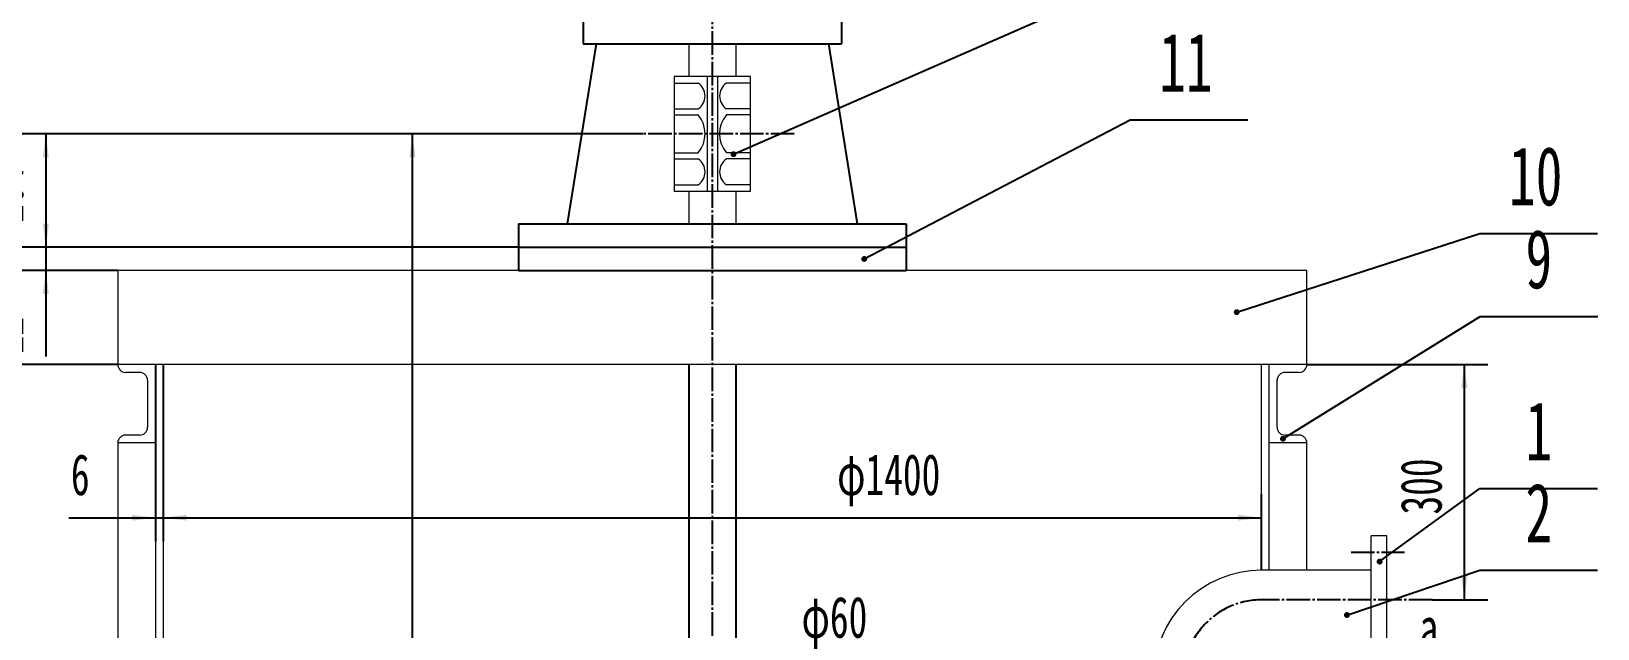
# Model space of a CAD drawing. Header units: millimetres. Extents: x -3150 to 3150, y -4455 to 4455.
# Drawn here: x -2130 to -133, y 1850 to 2612 of the extents above; entities that cross this region are included whole.
import ezdxf

# ---------------------------------------------------------------- set-up
doc = ezdxf.new("R2010")
doc.units = ezdxf.units.MM
doc.linetypes.add('EB_DASHDOT', pattern=[39, 30, -3, 3, -3])
for name, color, linetype, lineweight in [('CAXA0', 7, 'Continuous', 70), ('CAXA1', 1, 'EB_DASHDOT', 25), ('CAXA3', 7, 'Continuous', 25), ('CAXA4', 3, 'Continuous', 25)]:
    doc.layers.add(name, color=color, linetype=linetype, lineweight=lineweight)
doc.styles.add('标准', font='SIMFANG.TTF', dxfattribs={"width": 0.667})
doc.dimstyles.new('标准', dxfattribs={"dimscale": 15, "dimtxt": 3.5, "dimasz": 2, "dimexe": 2, "dimexo": 0, "dimtad": 1, "dimdsep": 46, "dimtxsty": '标准', "dimcen": 0, "dimdle": 3, "dimaunit": 1, "dimazin": 2, "dimtfac": 1, "dimtdec": 3, "dimtmove": 0, "dimatfit": 3, "dimfxl": 0, "dimtolj": 1, "dimtzin": 0, "dimarcsym": 0})

# ---------------------------------------------------------------- blocks, each defined once
blk = doc.blocks.new('*CAXBLOCK3637')
at = {"layer": 'CAXA0', "linetype": 'Continuous', "lineweight": 25}
for points in [[(-2275.7, 2187.3), (-2272, 2157.3), (-2279.5, 2157.3)], [(-2275.7, 687.3), (-2272, 717.3), (-2279.5, 717.3)]]:
    blk.add_hatch(color=0, dxfattribs=at).paths.add_polyline_path(points, flags=0)
at = {"layer": 'CAXA0', "color": 0, "linetype": 'Continuous', "lineweight": 25}
for p, q in [((-2020.1, 2187.3), (-2305.7, 2187.3)), ((-2275.7, 687.3), (-2275.7, 2187.3)), ((-2020.1, 687.3), (-2305.7, 687.3))]:
    blk.add_line(p, q, dxfattribs=at)
at = {"layer": 'CAXA0', "color": 0, "linetype": 'Continuous', "lineweight": 25, "insert": (-2357, 1381.5), "char_height": 52.5, "attachment_point": 1, "rotation": 90, "style": '标准'}
blk.add_mtext('\\fFangSong_GB2312|b0|i0|p34;1500', dxfattribs=at)
blk = doc.blocks.new('*CAXBLOCK3738')
at = {"layer": 'CAXA0', "linetype": 'Continuous', "lineweight": 25}
for points in [[(-2275.7, 2307.3), (-2279.5, 2277.3), (-2272, 2277.3)], [(-2275.7, 2187.3), (-2279.5, 2217.3), (-2272, 2217.3)]]:
    blk.add_hatch(color=0, dxfattribs=at).paths.add_polyline_path(points, flags=0)
at = {"layer": 'CAXA0', "color": 0, "linetype": 'Continuous', "lineweight": 25}
for p, q in [((-2020.1, 2307.3), (-2305.7, 2307.3)), ((-2275.7, 2307.3), (-2275.7, 2187.3)), ((-2020.1, 2187.3), (-2305.7, 2187.3))]:
    blk.add_line(p, q, dxfattribs=at)
at = {"layer": 'CAXA0', "color": 0, "linetype": 'Continuous', "lineweight": 25, "insert": (-2357, 2206.1), "char_height": 52.5, "attachment_point": 1, "rotation": 90, "style": '标准'}
blk.add_mtext('\\fFangSong_GB2312|b0|i0|p34;120', dxfattribs=at)
blk = doc.blocks.new('*CAXBLOCK3839')
at = {"layer": 'CAXA0', "linetype": 'Continuous', "lineweight": 25}
for points in [[(-2111.8, 2481.6), (-2115.5, 2451.6), (-2108, 2451.6)], [(-2111.8, 2337.1), (-2115.5, 2367.1), (-2108, 2367.1)]]:
    blk.add_hatch(color=0, dxfattribs=at).paths.add_polyline_path(points, flags=0)
at = {"layer": 'CAXA0', "color": 0, "linetype": 'Continuous', "lineweight": 25}
for p, q in [((-1350.6, 2481.6), (-2141.8, 2481.6)), ((-2111.8, 2481.6), (-2111.8, 2337.1)), ((-1509, 2337.1), (-2141.8, 2337.1))]:
    blk.add_line(p, q, dxfattribs=at)
at = {"layer": 'CAXA0', "color": 0, "linetype": 'Continuous', "lineweight": 25, "insert": (-2193.1, 2368.1), "char_height": 52.5, "attachment_point": 1, "rotation": 90, "style": '标准'}
blk.add_mtext('\\fFangSong_GB2312|b0|i0|p34;204', dxfattribs=at)
blk = doc.blocks.new('*CAXBLOCK3940')
at = {"layer": 'CAXA0', "linetype": 'Continuous', "lineweight": 25}
for points in [[(-2275.7, 3250.1), (-2272, 3220.1), (-2279.5, 3220.1)], [(-2275.7, 2337.1), (-2272, 2367.1), (-2279.5, 2367.1)]]:
    blk.add_hatch(color=0, dxfattribs=at).paths.add_polyline_path(points, flags=0)
at = {"layer": 'CAXA0', "color": 0, "linetype": 'Continuous', "lineweight": 25}
for p, q in [((-1482.6, 3250.1), (-2305.7, 3250.1)), ((-2275.7, 2337.1), (-2275.7, 3250.1)), ((-1509, 2337.1), (-2305.7, 2337.1))]:
    blk.add_line(p, q, dxfattribs=at)
at = {"layer": 'CAXA0', "color": 0, "linetype": 'Continuous', "lineweight": 25, "insert": (-2357, 2752.4), "char_height": 52.5, "attachment_point": 1, "rotation": 90, "style": '标准'}
blk.add_mtext('\\fFangSong_GB2312|b0|i0|p34;913', dxfattribs=at)
blk = doc.blocks.new('*CAXBLOCK4041')
at = {"layer": 'CAXA0', "linetype": 'Continuous', "lineweight": 25}
for points in [[(-2357.1, 3250.1), (-2360.9, 3220.1), (-2353.4, 3220.1)], [(-2357.1, 487.3), (-2360.9, 517.3), (-2353.4, 517.3)]]:
    blk.add_hatch(color=0, dxfattribs=at).paths.add_polyline_path(points, flags=0)
at = {"layer": 'CAXA0', "color": 0, "linetype": 'Continuous', "lineweight": 25}
for p, q in [((-1482.6, 3250.1), (-2387.1, 3250.1)), ((-2357.1, 3250.1), (-2357.1, 487.3)), ((-552.1, 487.3), (-2387.1, 487.3))]:
    blk.add_line(p, q, dxfattribs=at)
at = {"layer": 'CAXA0', "color": 0, "linetype": 'Continuous', "lineweight": 25, "insert": (-2438.4, 1786.2), "char_height": 52.5, "attachment_point": 1, "rotation": 90, "style": '标准'}
blk.add_mtext('\\fFangSong_GB2312|b0|i0|p34;～2749', dxfattribs=at)
blk = doc.blocks.new('CAXBLOCK42', base_point=(-133.5, 2029.3))
at = {"layer": 'CAXA0', "linetype": 'Continuous', "lineweight": 25}
blk.add_hatch(color=0, dxfattribs=at).paths.add_polyline_path([(-407.6, 1935.9), (-407.7, 1936.5), (-407.8, 1937.1), (-408.1, 1937.6), (-408.4, 1938.1), (-408.7, 1938.6), (-409.2, 1939), (-409.7, 1939.3), (-410.2, 1939.5), (-410.8, 1939.6), (-411.4, 1939.7), (-412, 1939.6), (-412.6, 1939.5), (-413.1, 1939.3), (-413.6, 1939), (-414, 1938.6), (-414.4, 1938.1), (-414.7, 1937.6), (-415, 1937.1), (-415.1, 1936.5), (-415.1, 1935.9), (-415.1, 1935.4), (-415, 1934.8), (-414.7, 1934.2), (-414.4, 1933.7), (-414, 1933.3), (-413.6, 1932.9), (-413.1, 1932.6), (-412.6, 1932.4), (-412, 1932.2), (-411.4, 1932.2), (-410.8, 1932.2), (-410.2, 1932.4), (-409.7, 1932.6), (-409.2, 1932.9), (-408.7, 1933.3), (-408.4, 1933.7), (-408.1, 1934.2), (-407.8, 1934.8), (-407.7, 1935.4)], flags=0)
at = {"layer": 'CAXA0', "color": 0, "linetype": 'Continuous', "lineweight": 25}
for p, q in [((-411.4, 1935.9), (-283.5, 2029.3)), ((-283.5, 2029.3), (-133.5, 2029.3))]:
    blk.add_line(p, q, dxfattribs=at)
at = {"layer": 'CAXA0', "color": 0, "linetype": 'Continuous', "lineweight": 25, "insert": (-225.6, 2140.1), "char_height": 75, "attachment_point": 1, "style": '标准'}
blk.add_mtext('\\fFangSong_GB2312|b0|i0|p34;1', dxfattribs=at)
blk = doc.blocks.new('CAXBLOCK41', base_point=(-411.4, 1935.9))
at = {"layer": 'CAXA0', "color": 0, "linetype": 'ByBlock', "lineweight": -2}
blk.add_blockref('CAXBLOCK42', (-133.5, 2029.3), dxfattribs=at)
blk = doc.blocks.new('CAXBLOCK44', base_point=(-133.5, 1925))
at = {"layer": 'CAXA0', "linetype": 'Continuous', "lineweight": 25}
blk.add_hatch(color=0, dxfattribs=at).paths.add_polyline_path([(-449.4, 1867.9), (-449.4, 1868.5), (-449.5, 1869.1), (-449.8, 1869.6), (-450.1, 1870.1), (-450.5, 1870.6), (-450.9, 1870.9), (-451.4, 1871.3), (-451.9, 1871.5), (-452.5, 1871.6), (-453.1, 1871.7), (-453.7, 1871.6), (-454.3, 1871.5), (-454.8, 1871.3), (-455.3, 1870.9), (-455.8, 1870.6), (-456.1, 1870.1), (-456.4, 1869.6), (-456.7, 1869.1), (-456.8, 1868.5), (-456.9, 1867.9), (-456.8, 1867.3), (-456.7, 1866.8), (-456.4, 1866.2), (-456.1, 1865.7), (-455.8, 1865.3), (-455.3, 1864.9), (-454.8, 1864.6), (-454.3, 1864.3), (-453.7, 1864.2), (-453.1, 1864.2), (-452.5, 1864.2), (-451.9, 1864.3), (-451.4, 1864.6), (-450.9, 1864.9), (-450.5, 1865.3), (-450.1, 1865.7), (-449.8, 1866.2), (-449.5, 1866.8), (-449.4, 1867.3)], flags=0)
at = {"layer": 'CAXA0', "color": 0, "linetype": 'Continuous', "lineweight": 25}
for p, q in [((-453.1, 1867.9), (-283.5, 1925)), ((-283.5, 1925), (-133.5, 1925))]:
    blk.add_line(p, q, dxfattribs=at)
at = {"layer": 'CAXA0', "color": 0, "linetype": 'Continuous', "lineweight": 25, "insert": (-225.6, 2035.8), "char_height": 75, "attachment_point": 1, "style": '标准'}
blk.add_mtext('\\fFangSong_GB2312|b0|i0|p34;2', dxfattribs=at)
blk = doc.blocks.new('CAXBLOCK43', base_point=(-453.1, 1867.9))
at = {"layer": 'CAXA0', "color": 0, "linetype": 'ByBlock', "lineweight": -2}
blk.add_blockref('CAXBLOCK44', (-133.5, 1925), dxfattribs=at)
blk = doc.blocks.new('CAXBLOCK58', base_point=(-133.5, 2248.7))
at = {"layer": 'CAXA0', "linetype": 'Continuous', "lineweight": 25}
blk.add_hatch(color=0, dxfattribs=at).paths.add_polyline_path([(-530.9, 2092.6), (-531, 2093.2), (-531.1, 2093.8), (-531.3, 2094.3), (-531.6, 2094.8), (-532, 2095.3), (-532.5, 2095.7), (-533, 2096), (-533.5, 2096.2), (-534.1, 2096.3), (-534.7, 2096.4), (-535.3, 2096.3), (-535.8, 2096.2), (-536.4, 2096), (-536.9, 2095.7), (-537.3, 2095.3), (-537.7, 2094.8), (-538, 2094.3), (-538.2, 2093.8), (-538.4, 2093.2), (-538.4, 2092.6), (-538.4, 2092.1), (-538.2, 2091.5), (-538, 2090.9), (-537.7, 2090.4), (-537.3, 2090), (-536.9, 2089.6), (-536.4, 2089.3), (-535.8, 2089.1), (-535.3, 2088.9), (-534.7, 2088.9), (-534.1, 2088.9), (-533.5, 2089.1), (-533, 2089.3), (-532.5, 2089.6), (-532, 2090), (-531.6, 2090.4), (-531.3, 2090.9), (-531.1, 2091.5), (-531, 2092.1)], flags=0)
at = {"layer": 'CAXA0', "color": 0, "linetype": 'Continuous', "lineweight": 25}
for p, q in [((-534.7, 2092.6), (-283.5, 2248.7)), ((-283.5, 2248.7), (-133.5, 2248.7))]:
    blk.add_line(p, q, dxfattribs=at)
at = {"layer": 'CAXA0', "color": 0, "linetype": 'Continuous', "lineweight": 25, "insert": (-225.6, 2359.5), "char_height": 75, "attachment_point": 1, "style": '标准'}
blk.add_mtext('\\fFangSong_GB2312|b0|i0|p34;9', dxfattribs=at)
blk = doc.blocks.new('CAXBLOCK57', base_point=(-534.7, 2092.6))
at = {"layer": 'CAXA0', "color": 0, "linetype": 'ByBlock', "lineweight": -2}
blk.add_blockref('CAXBLOCK58', (-133.5, 2248.7), dxfattribs=at)
blk = doc.blocks.new('CAXBLOCK60', base_point=(-133.5, 2354.6))
at = {"layer": 'CAXA0', "linetype": 'Continuous', "lineweight": 25}
blk.add_hatch(color=0, dxfattribs=at).paths.add_polyline_path([(-589.9, 2254.3), (-589.9, 2254.8), (-590, 2255.4), (-590.3, 2256), (-590.6, 2256.5), (-591, 2256.9), (-591.4, 2257.3), (-591.9, 2257.6), (-592.4, 2257.8), (-593, 2258), (-593.6, 2258), (-594.2, 2258), (-594.8, 2257.8), (-595.3, 2257.6), (-595.8, 2257.3), (-596.3, 2256.9), (-596.6, 2256.5), (-596.9, 2256), (-597.2, 2255.4), (-597.3, 2254.8), (-597.4, 2254.3), (-597.3, 2253.7), (-597.2, 2253.1), (-596.9, 2252.6), (-596.6, 2252.1), (-596.3, 2251.6), (-595.8, 2251.2), (-595.3, 2250.9), (-594.8, 2250.7), (-594.2, 2250.6), (-593.6, 2250.5), (-593, 2250.6), (-592.4, 2250.7), (-591.9, 2250.9), (-591.4, 2251.2), (-591, 2251.6), (-590.6, 2252.1), (-590.3, 2252.6), (-590, 2253.1), (-589.9, 2253.7)], flags=0)
at = {"layer": 'CAXA0', "color": 0, "linetype": 'Continuous', "lineweight": 25}
for p, q in [((-593.6, 2254.3), (-283.5, 2354.6)), ((-283.5, 2354.6), (-133.5, 2354.6))]:
    blk.add_line(p, q, dxfattribs=at)
at = {"layer": 'CAXA0', "color": 0, "linetype": 'Continuous', "lineweight": 25, "insert": (-246.5, 2465.4), "char_height": 75, "attachment_point": 1, "style": '标准'}
blk.add_mtext('\\fFangSong_GB2312|b0|i0|p34;10', dxfattribs=at)
blk = doc.blocks.new('CAXBLOCK59', base_point=(-593.6, 2254.3))
at = {"layer": 'CAXA0', "color": 0, "linetype": 'ByBlock', "lineweight": -2}
blk.add_blockref('CAXBLOCK60', (-133.5, 2354.6), dxfattribs=at)
blk = doc.blocks.new('CAXBLOCK62', base_point=(-579.6, 2499.5))
at = {"layer": 'CAXA0', "linetype": 'Continuous', "lineweight": 25}
blk.add_hatch(color=0, dxfattribs=at).paths.add_polyline_path([(-1064.7, 2322.1), (-1064.8, 2322.7), (-1064.9, 2323.2), (-1065.1, 2323.8), (-1065.4, 2324.3), (-1065.8, 2324.7), (-1066.3, 2325.1), (-1066.8, 2325.4), (-1067.3, 2325.7), (-1067.9, 2325.8), (-1068.5, 2325.8), (-1069, 2325.8), (-1069.6, 2325.7), (-1070.2, 2325.4), (-1070.7, 2325.1), (-1071.1, 2324.7), (-1071.5, 2324.3), (-1071.8, 2323.8), (-1072, 2323.2), (-1072.2, 2322.7), (-1072.2, 2322.1), (-1072.2, 2321.5), (-1072, 2320.9), (-1071.8, 2320.4), (-1071.5, 2319.9), (-1071.1, 2319.4), (-1070.7, 2319.1), (-1070.2, 2318.7), (-1069.6, 2318.5), (-1069, 2318.4), (-1068.5, 2318.3), (-1067.9, 2318.4), (-1067.3, 2318.5), (-1066.8, 2318.7), (-1066.3, 2319.1), (-1065.8, 2319.4), (-1065.4, 2319.9), (-1065.1, 2320.4), (-1064.9, 2320.9), (-1064.8, 2321.5)], flags=0)
at = {"layer": 'CAXA0', "color": 0, "linetype": 'Continuous', "lineweight": 25}
for p, q in [((-1068.5, 2322.1), (-729.6, 2499.5)), ((-729.6, 2499.5), (-579.6, 2499.5))]:
    blk.add_line(p, q, dxfattribs=at)
at = {"layer": 'CAXA0', "color": 0, "linetype": 'Continuous', "lineweight": 25, "insert": (-692.6, 2610.3), "char_height": 75, "attachment_point": 1, "style": '标准'}
blk.add_mtext('\\fFangSong_GB2312|b0|i0|p34;11', dxfattribs=at)
blk = doc.blocks.new('CAXBLOCK61', base_point=(-1068.5, 2322.1))
at = {"layer": 'CAXA0', "color": 0, "linetype": 'ByBlock', "lineweight": -2}
blk.add_blockref('CAXBLOCK62', (-579.6, 2499.5), dxfattribs=at)
blk = doc.blocks.new('CAXBLOCK64', base_point=(-579.6, 2677.2))
at = {"layer": 'CAXA0', "linetype": 'Continuous', "lineweight": 25}
blk.add_hatch(color=0, dxfattribs=at).paths.add_polyline_path([(-1231.3, 2455.6), (-1231.4, 2456.2), (-1231.5, 2456.8), (-1231.7, 2457.3), (-1232.1, 2457.8), (-1232.4, 2458.3), (-1232.9, 2458.7), (-1233.4, 2459), (-1233.9, 2459.2), (-1234.5, 2459.3), (-1235.1, 2459.4), (-1235.7, 2459.3), (-1236.2, 2459.2), (-1236.8, 2459), (-1237.3, 2458.7), (-1237.7, 2458.3), (-1238.1, 2457.8), (-1238.4, 2457.3), (-1238.7, 2456.8), (-1238.8, 2456.2), (-1238.8, 2455.6), (-1238.8, 2455.1), (-1238.7, 2454.5), (-1238.4, 2453.9), (-1238.1, 2453.4), (-1237.7, 2453), (-1237.3, 2452.6), (-1236.8, 2452.3), (-1236.2, 2452.1), (-1235.7, 2451.9), (-1235.1, 2451.9), (-1234.5, 2451.9), (-1233.9, 2452.1), (-1233.4, 2452.3), (-1232.9, 2452.6), (-1232.4, 2453), (-1232.1, 2453.4), (-1231.7, 2453.9), (-1231.5, 2454.5), (-1231.4, 2455.1)], flags=0)
at = {"layer": 'CAXA0', "color": 0, "linetype": 'Continuous', "lineweight": 25}
for p, q in [((-1235.1, 2455.6), (-729.6, 2677.2)), ((-729.6, 2677.2), (-579.6, 2677.2))]:
    blk.add_line(p, q, dxfattribs=at)
at = {"layer": 'CAXA0', "color": 0, "linetype": 'Continuous', "lineweight": 25, "insert": (-692.6, 2788), "char_height": 75, "attachment_point": 1, "style": '标准'}
blk.add_mtext('\\fFangSong_GB2312|b0|i0|p34;12', dxfattribs=at)
blk = doc.blocks.new('CAXBLOCK63', base_point=(-1235.1, 2455.6))
at = {"layer": 'CAXA0', "color": 0, "linetype": 'ByBlock', "lineweight": -2}
blk.add_blockref('CAXBLOCK64', (-579.6, 2677.2), dxfattribs=at)
blk = doc.blocks.new('*CAXBLOCK7374')
at = {"layer": 'CAXA0', "linetype": 'Continuous', "lineweight": 25}
for points in [[(-1962.1, 1992), (-1932.1, 1988.2), (-1932.1, 1995.7)], [(-562.1, 1992), (-592.1, 1988.2), (-592.1, 1995.7)]]:
    blk.add_hatch(color=0, dxfattribs=at).paths.add_polyline_path(points, flags=0)
at = {"layer": 'CAXA0', "color": 0, "linetype": 'Continuous', "lineweight": 25}
for p, q in [((-1962.1, 2187.3), (-1962.1, 1962)), ((-562.1, 1925.2), (-562.1, 2022)), ((-1962.1, 1992), (-562.1, 1992))]:
    blk.add_line(p, q, dxfattribs=at)
at = {"layer": 'CAXA0', "color": 0, "linetype": 'Continuous', "lineweight": 25, "insert": (-1103, 2073.3), "char_height": 52.5, "attachment_point": 1, "style": '标准'}
blk.add_mtext('\\fFangSong_GB2312|b0|i0|p34;φ1400', dxfattribs=at)
blk = doc.blocks.new('*CAXBLOCK7475')
at = {"layer": 'CAXA0', "linetype": 'Continuous', "lineweight": 25}
for points in [[(-1644.4, 2481.6), (-1640.6, 2451.6), (-1648.1, 2451.6)], [(-1644.4, 781.6), (-1640.6, 811.6), (-1648.1, 811.6)]]:
    blk.add_hatch(color=0, dxfattribs=at).paths.add_polyline_path(points, flags=0)
at = {"layer": 'CAXA0', "color": 0, "linetype": 'Continuous', "lineweight": 25}
for p, q in [((-1350.6, 2481.6), (-1674.4, 2481.6)), ((-1644.4, 781.6), (-1644.4, 2481.6)), ((-1292.1, 781.6), (-1674.4, 781.6))]:
    blk.add_line(p, q, dxfattribs=at)
at = {"layer": 'CAXA0', "color": 0, "linetype": 'Continuous', "lineweight": 25, "insert": (-1725.7, 1575.8), "char_height": 52.5, "attachment_point": 1, "rotation": 90, "style": '标准'}
blk.add_mtext('\\fFangSong_GB2312|b0|i0|p34;1700', dxfattribs=at)
blk = doc.blocks.new('*CAXBLOCK7576')
at = {"layer": 'CAXA0', "linetype": 'Continuous', "lineweight": 25}
for points in [[(-1292.1, 1810.1), (-1322.1, 1806.3), (-1322.1, 1813.8)], [(-1232.1, 1810.1), (-1202.1, 1806.3), (-1202.1, 1813.8)]]:
    blk.add_hatch(color=0, dxfattribs=at).paths.add_polyline_path(points, flags=0)
at = {"layer": 'CAXA0', "color": 0, "linetype": 'Continuous', "lineweight": 25}
for p, q in [((-1292.1, 2187.3), (-1292.1, 1780.1)), ((-1232.1, 2187.3), (-1232.1, 1780.1)), ((-1337.1, 1810.1), (-1039.3, 1810.1))]:
    blk.add_line(p, q, dxfattribs=at)
at = {"layer": 'CAXA0', "color": 0, "linetype": 'Continuous', "lineweight": 25, "insert": (-1148.4, 1891.4), "char_height": 52.5, "attachment_point": 1, "style": '标准'}
blk.add_mtext('\\fFangSong_GB2312|b0|i0|p34;φ60', dxfattribs=at)
blk = doc.blocks.new('*CAXBLOCK7879')
at = {"layer": 'CAXA0', "linetype": 'Continuous', "lineweight": 25}
for points in [[(-303.5, 2187.3), (-307.2, 2157.3), (-299.7, 2157.3)], [(-303.5, 1887.3), (-307.2, 1917.3), (-299.7, 1917.3)]]:
    blk.add_hatch(color=0, dxfattribs=at).paths.add_polyline_path(points, flags=0)
at = {"layer": 'CAXA0', "color": 0, "linetype": 'Continuous', "lineweight": 25}
for p, q in [((-504.1, 2187.3), (-273.5, 2187.3)), ((-303.5, 2187.3), (-303.5, 1887.3)), ((-344.1, 1887.3), (-273.5, 1887.3))]:
    blk.add_line(p, q, dxfattribs=at)
at = {"layer": 'CAXA0', "color": 0, "linetype": 'Continuous', "lineweight": 25, "insert": (-384.8, 1996.1), "char_height": 52.5, "attachment_point": 1, "rotation": 90, "style": '标准'}
blk.add_mtext('\\fFangSong_GB2312|b0|i0|p34;300', dxfattribs=at)
blk = doc.blocks.new('*CAXBLOCK8081')
at = {"layer": 'CAXA4', "linetype": 'Continuous', "lineweight": 25}
for points in [[(-2111.8, 2337.1), (-2115.5, 2367.1), (-2108, 2367.1)], [(-2111.8, 2307.3), (-2115.5, 2277.3), (-2108, 2277.3)]]:
    blk.add_hatch(color=0, dxfattribs=at).paths.add_polyline_path(points, flags=0)
at = {"layer": 'CAXA4', "color": 0, "linetype": 'Continuous', "lineweight": 25}
for p, q in [((-2111.8, 2382.1), (-2111.8, 2197.7)), ((-1509, 2337.1), (-2141.8, 2337.1)), ((-2020.1, 2307.3), (-2141.8, 2307.3))]:
    blk.add_line(p, q, dxfattribs=at)
at = {"layer": 'CAXA4', "color": 0, "linetype": 'Continuous', "lineweight": 25, "insert": (-2193.1, 2200.4), "char_height": 52.5, "attachment_point": 1, "rotation": 90, "style": '标准'}
blk.add_mtext('\\fFangSong_GB2312|b0|i0|p34;12', dxfattribs=at)
blk = doc.blocks.new('*CAXBLOCK8283')
at = {"layer": 'CAXA4', "linetype": 'Continuous', "lineweight": 25}
for points in [[(-1972.1, 1992), (-2002.1, 1988.2), (-2002.1, 1995.7)], [(-1962.1, 1992), (-1932.1, 1988.2), (-1932.1, 1995.7)]]:
    blk.add_hatch(color=0, dxfattribs=at).paths.add_polyline_path(points, flags=0)
at = {"layer": 'CAXA4', "color": 0, "linetype": 'Continuous', "lineweight": 25}
for p, q in [((-1972.1, 2187.3), (-1972.1, 1962)), ((-1962.1, 2187.3), (-1962.1, 1962)), ((-2082.4, 1992), (-1917.1, 1992))]:
    blk.add_line(p, q, dxfattribs=at)
at = {"layer": 'CAXA4', "color": 0, "linetype": 'Continuous', "lineweight": 25, "insert": (-2079.8, 2073.3), "char_height": 52.5, "attachment_point": 1, "style": '标准'}
blk.add_mtext('\\fFangSong_GB2312|b0|i0|p34;6', dxfattribs=at)

msp = doc.modelspace()

# ---------------------------------------------------------------- linework, layer by layer
at = {"layer": 'CAXA0', "linetype": 'Continuous', "lineweight": 18}
for p, q in [((-1292.098, 2596.279), (-1292.098, 2554.6)), ((-1232.098, 2596.279), (-1232.098, 2554.6)), ((-1213.436, 2554.6), (-1310.786, 2554.6)), ((-1310.786, 2554.6), (-1310.786, 2408.575)), ((-1310.786, 2546.41), (-1279.996, 2546.41)), ((-1268.607, 2554.6), (-1268.607, 2408.575)), ((-1255.627, 2554.6), (-1255.627, 2408.575)), ((-1213.436, 2546.41), (-1244.226, 2546.41)), ((-1213.436, 2408.575), (-1213.436, 2554.6)), ((-1310.786, 2513.452), (-1279.996, 2513.452)), ((-1310.786, 2505.925), (-1279.996, 2505.925)), ((-1213.436, 2513.452), (-1244.226, 2513.452)), ((-1213.436, 2505.925), (-1244.226, 2505.925)), ((-1310.786, 2457.25), (-1279.996, 2457.25)), ((-1213.436, 2457.25), (-1244.226, 2457.25)), ((-1310.786, 2449.723), (-1279.996, 2449.723)), ((-1213.436, 2449.723), (-1244.226, 2449.723)), ((-1310.786, 2416.764), (-1279.996, 2416.764)), ((-1213.436, 2416.764), (-1244.226, 2416.764)), ((-1310.786, 2408.575), (-1213.436, 2408.575)), ((-1292.098, 2408.575), (-1292.098, 2366.896)), ((-1232.098, 2408.575), (-1232.098, 2366.896)), ((-504.098, 2307.31), (-2020.098, 2307.31)), ((-2020.098, 2307.31), (-2020.098, 2187.31)), ((-504.098, 2187.31), (-504.098, 2307.31)), ((-504.098, 2187.31), (-2020.098, 2187.31)), ((-1992.098, 2177.31), (-2010.098, 2177.31)), ((-1972.098, 2187.31), (-1972.098, 687.31)), ((-1962.098, 2187.31), (-1962.098, 687.31)), ((-1292.098, 2187.31), (-1292.098, 881.615)), ((-1232.098, 2187.31), (-1232.098, 881.615)), ((-562.098, 1925.184), (-562.098, 2187.31)), ((-552.098, 1925.31), (-552.098, 2187.31)), ((-514.098, 2177.31), (-532.098, 2177.31)), ((-1982.098, 2167.31), (-1982.098, 2107.31)), ((-542.098, 2107.31), (-542.098, 2167.31)), ((-1992.098, 2097.31), (-2010.098, 2097.31)), ((-514.098, 2097.31), (-532.098, 2097.31)), ((-1972.098, 2087.31), (-2020.098, 2087.31)), ((-2020.098, 2087.31), (-2020.098, 787.31)), ((-504.098, 2087.31), (-552.098, 2087.31)), ((-504.098, 1925.31), (-504.098, 2087.31)), ((-402.098, 1968.762), (-422.098, 1968.762)), ((-422.098, 1805.857), (-422.098, 1968.762)), ((-402.098, 1805.857), (-402.098, 1968.762)), ((-422.098, 1925.31), (-562.098, 1925.31)), ((-562.098, 1887.31), (-562.098, 1887.33))]:
    msp.add_line(p, q, dxfattribs=at)
for centre, radius, start, end in [((-1291.369, 2529.931), 20.023, 304.611646, 55.388354), ((-1232.853, 2529.931), 20.023, 124.611646, 235.388354), ((-1309.91, 2481.587), 38.564, 320.868833, 39.131167), ((-1214.312, 2481.587), 38.564, 140.868833, 219.131167), ((-1291.369, 2433.244), 20.023, 304.611646, 55.388354), ((-1232.853, 2433.244), 20.023, 124.611646, 235.388354), ((-2010.098, 2187.31), 10, 180, 270), ((-1992.098, 2167.31), 10, 0, 90), ((-532.098, 2167.31), 10, 90, 180), ((-514.098, 2187.31), 10, 270, 360), ((-2010.098, 2087.31), 10, 90, 180), ((-1992.098, 2107.31), 10, 270, 360), ((-532.098, 2107.31), 10, 180, 270), ((-514.098, 2087.31), 10, 0, 90), ((-561.706, 1787.293), 137.892, 90.16324, 179.992885)]:
    msp.add_arc(centre, radius, start, end, dxfattribs=at)
at = {"layer": 'CAXA1', "linetype": 'EB_DASHDOT', "lineweight": 25}
for p, q in [((-1262.098, 3314.472), (-1262.098, 677.31)), ((-1157.706, 2481.615), (-1350.614, 2481.615)), ((-447.906, 1948.256), (-379.826, 1948.256)), ((-344.133, 1887.31), (-563.741, 1887.31))]:
    msp.add_line(p, q, dxfattribs=at)
msp.add_arc((-561.659, 1787.331), 100, 88.806821, 181.990605, dxfattribs=at)
at = {"layer": 'CAXA3', "linetype": 'Continuous', "lineweight": 25}
for p, q in [((-1426.832, 2637.032), (-1426.832, 2596.279)), ((-1097.389, 2637.032), (-1097.389, 2596.279)), ((-1410.36, 2596.279), (-1446.957, 2366.896)), ((-1426.832, 2596.279), (-1097.389, 2596.279)), ((-1426.832, 2596.279), (-1097.389, 2596.279)), ((-1113.861, 2596.279), (-1077.264, 2366.896)), ((-1509.034, 2366.896), (-1015.187, 2366.896)), ((-1509.034, 2366.896), (-1509.034, 2307.31)), ((-1015.187, 2366.896), (-1015.187, 2307.31)), ((-1509.034, 2337.103), (-1015.187, 2337.103)), ((-1509.034, 2307.31), (-1015.187, 2307.31))]:
    msp.add_line(p, q, dxfattribs=at)

# ---------------------------------------------------------------- block references
at = {"layer": 'CAXA0', "linetype": 'Continuous', "lineweight": 18}
for name, p in [('CAXBLOCK63', (-1235.091, 2455.637)), ('CAXBLOCK61', (-1068.461, 2322.088)), ('CAXBLOCK59', (-593.602, 2254.262)), ('CAXBLOCK57', (-534.667, 2092.641)), ('CAXBLOCK41', (-411.391, 1935.945)), ('CAXBLOCK43', (-453.104, 1867.914))]:
    msp.add_blockref(name, p, dxfattribs=at)

# ---------------------------------------------------------------- texts
at = {"layer": 'CAXA4', "linetype": 'Continuous', "lineweight": 25, "insert": (-360.559, 1877.54), "char_height": 52.5, "attachment_point": 1, "style": '标准'}
msp.add_mtext('\\fFangSong_GB2312|b0|i0|p34;a', dxfattribs=at)

# ---------------------------------------------------------------- dimensions: what is measured, and where the dimension line sits
at = {"layer": 'CAXA4', "linetype": 'Continuous', "lineweight": 18}
for base, p1, p2, angle, text, picture, middle in [((-2357.11, 1868.704), (-1482.566, 3250.098), (-552.098, 487.31), 90, '\\fFangSong_GB2312;～2749', '*CAXBLOCK4041', (-2402.447, 1868.704)), ((-2275.731, 2793.6), (-1509.034, 2337.103), (-1482.566, 3250.098), 90, '\\fFangSong_GB2312;913', '*CAXBLOCK3940', (-2321.068, 2793.6)), ((-2111.768, 2409.359), (-1350.614, 2481.615), (-1509.034, 2337.103), 270, '\\fFangSong_GB2312;204', '*CAXBLOCK3839', (-2157.105, 2409.359)), ((-1644.39, 1631.615), (-1292.098, 781.615), (-1350.614, 2481.615), 270, '\\fFangSong_GB2312;1700', '*CAXBLOCK7475', (-1689.728, 1631.615)), ((-2111.768, 2226.973), (-1509.034, 2337.103), (-2020.098, 2307.31), 90, '\\fFangSong_GB2312;12', '*CAXBLOCK8081', (-2157.105, 2226.973)), ((-2275.731, 2247.31), (-2020.098, 2307.31), (-2020.098, 2187.31), 270, '\\fFangSong_GB2312;120', '*CAXBLOCK3738', (-2321.068, 2247.31)), ((-2275.731, 1437.31), (-2020.098, 687.31), (-2020.098, 2187.31), 90, '\\fFangSong_GB2312;1500', '*CAXBLOCK3637', (-2321.068, 1437.31)), ((-303.474, 2037.31), (-504.098, 2187.31), (-344.133, 1887.31), 270, '\\fFangSong_GB2312;300', '*CAXBLOCK7879', (-348.812, 2037.31))]:
    dim = msp.add_linear_dim(base=base, p1=p1, p2=p2, angle=angle, text=text, dimstyle='标准', dxfattribs=at)
    dim.commit()
    dim.dimension.update_dxf_attribs({"geometry": picture, "text_midpoint": middle})
for base, p1, p2, text, picture, middle in [((-2067.817, 1991.987), (-1972.098, 2187.31), (-1962.098, 2187.31), '\\fFangSong_GB2312;6', '*CAXBLOCK8283', (-2067.817, 2037.324)), ((-1020.573, 1991.987), (-1962.098, 2187.31), (-562.098, 1925.184), '\\fFangSong_GB2312;φ1400', '*CAXBLOCK7374', (-1020.573, 2037.324)), ((-1095.149, 1810.094), (-1292.098, 2187.31), (-1232.098, 2187.31), '\\fFangSong_GB2312;φ60', '*CAXBLOCK7576', (-1095.149, 1855.432))]:
    dim = msp.add_linear_dim(base=base, p1=p1, p2=p2, text=text, dimstyle='标准', dxfattribs=at)
    dim.commit()
    dim.dimension.update_dxf_attribs({"geometry": picture, "text_midpoint": middle})

doc.saveas('drawing.dxf')
